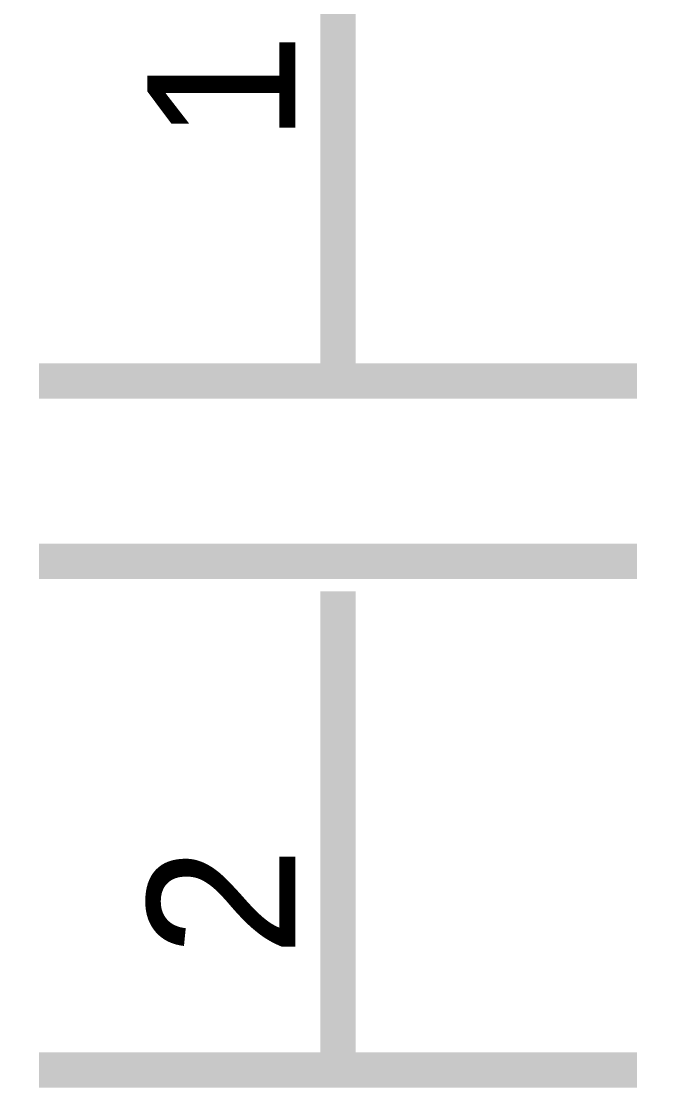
# Model space of a CAD drawing. Header units: inches. Extents: x 0 to 16.9, y 0 to 11.7.
# Drawn here: x 3.7538 to 3.9654, y 6.4263 to 6.7822 of the extents above; entities that cross this region are included whole.
import ezdxf

# ---------------------------------------------------------------- set-up
doc = ezdxf.new("R2010")
doc.units = ezdxf.units.IN
doc.header["$MEASUREMENT"] = 0
doc.layers.add('Sheet', color=255, linetype='Continuous')

msp = doc.modelspace()

# ---------------------------------------------------------------- linework, layer by layer
at = {"layer": 'Sheet'}
for points in [[(3.85958, 6.73199, 0.0118, 0.0118, 0), (3.85958, 6.86974, 0.0118, 0.0118, 0)], [(3.85958, 6.66215, 0.0118, 0.0118, 0), (3.85958, 6.73199, 0.0118, 0.0118, 0)], [(3.85958, 6.66215, 0.0118, 0.0118, 0), (3.85958, 6.69225, 0.0118, 0.0118, 0)], [(3.95949, 6.66215, 0.0118, 0.0118, 0), (3.75967, 6.66215, 0.0118, 0.0118, 0)], [(3.95949, 6.60196, 0.0118, 0.0118, 0), (3.75967, 6.60196, 0.0118, 0.0118, 0)], [(3.85958, 6.59193, 0.0118, 0.0118, 0), (3.85958, 6.53212, 0.0118, 0.0118, 0)], [(3.85958, 6.59193, 0.0118, 0.0118, 0), (3.85958, 6.58228, 0.0118, 0.0118, 0)], [(3.85958, 6.53212, 0.0118, 0.0118, 0), (3.85958, 6.43218, 0.0118, 0.0118, 0)], [(3.75967, 6.43218, 0.0118, 0.0118, 0), (3.95949, 6.43218, 0.0118, 0.0118, 0)]]:
    msp.add_lwpolyline(points, format="xyseb", dxfattribs=at)

# ---------------------------------------------------------------- texts
for s, p in [('1', (3.84531, 6.74164)), ('2', (3.84531, 6.47))]:
    msp.add_text(s, height=0.04939, rotation=90, dxfattribs=at).set_placement(p)

doc.saveas('drawing.dxf')
